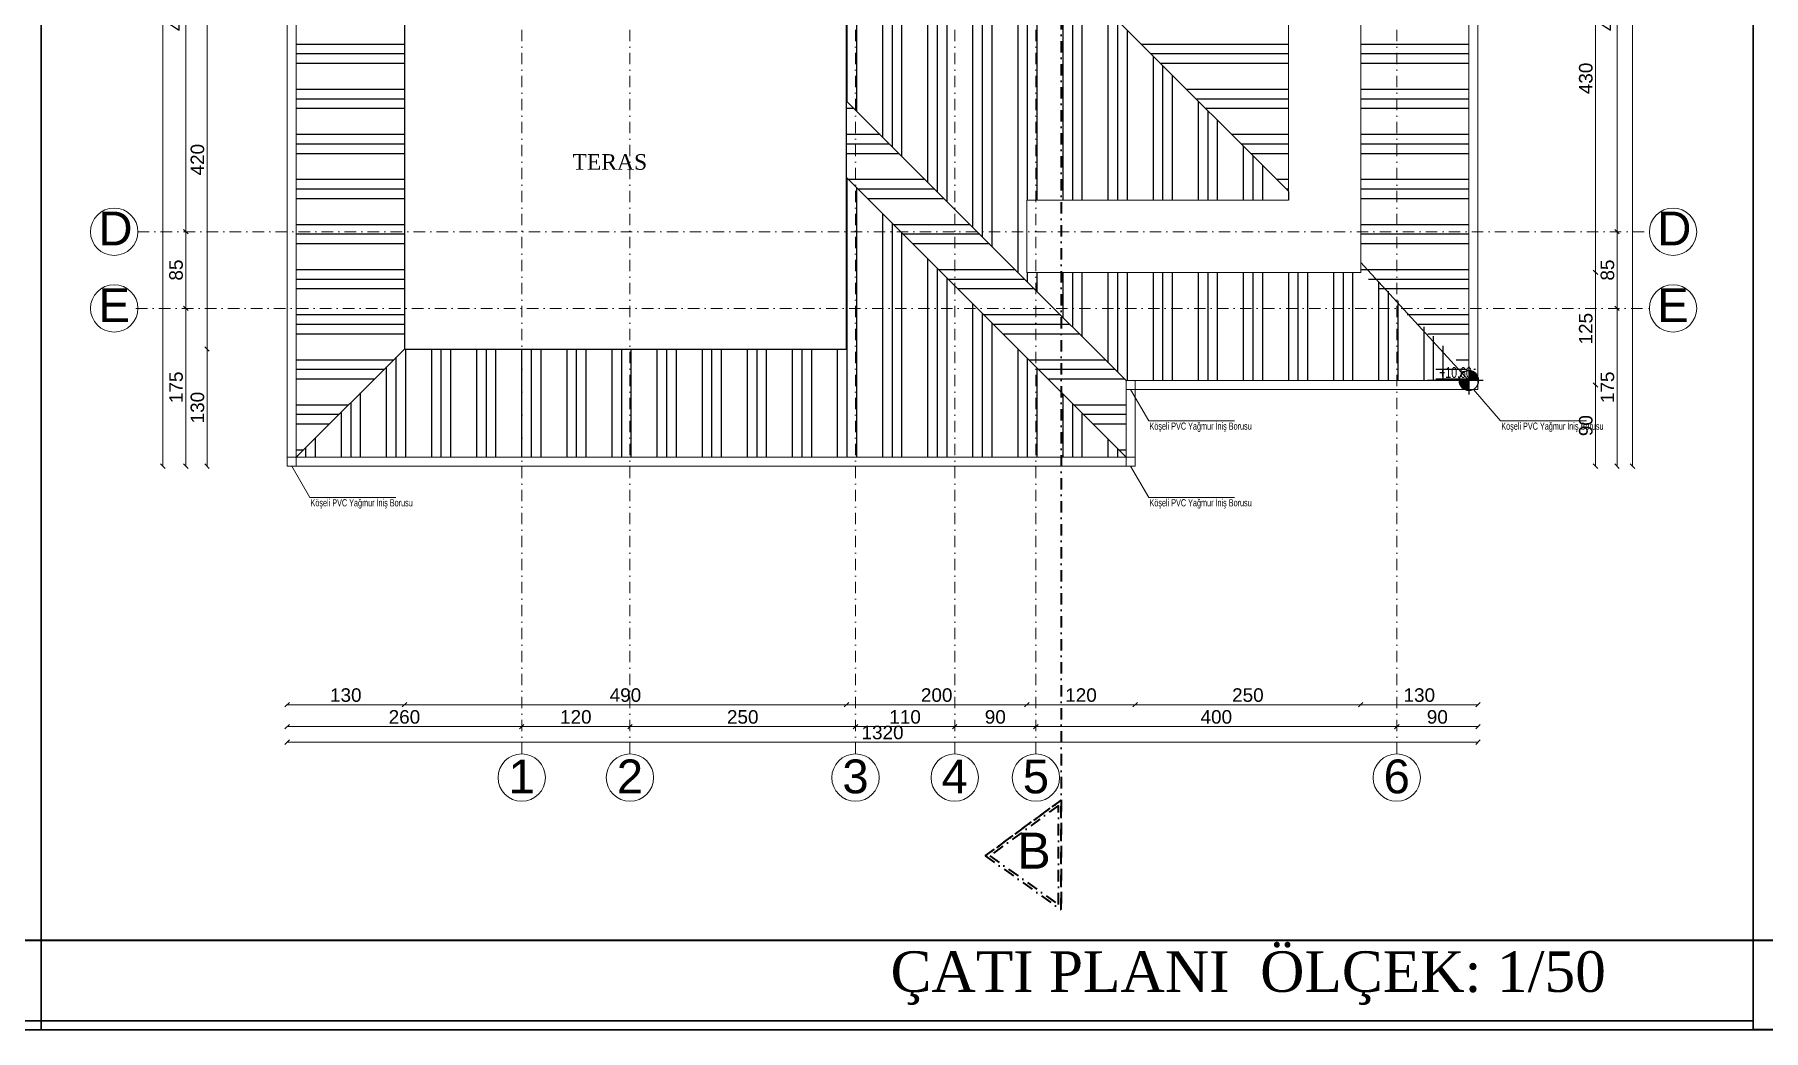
# Model space of a CAD drawing. Header units: millimetres. Extents: x 708 to 46452, y -4963 to 3960.
# Drawn here: x 18960 to 20876, y 1328 to 2432 of the extents above; entities that cross this region are included whole.
import ezdxf

# ---------------------------------------------------------------- set-up
doc = ezdxf.new("R2010")
doc.units = ezdxf.units.MM
for name, pattern in [('ACAD_ISO10W100', [18, 12, -3, 0, -3]), ('DASHDOT', [25.4, 12.7, -6.35, 0, -6.35]), ('DUZ', [0])]:
    doc.linetypes.add(name, pattern=pattern)
for name, color, linetype, lineweight in [('00_IC_OLCU', 139, 'Continuous', 20), ('20', 1, 'Continuous', 0), ('AKS', 153, 'ACAD_ISO10W100', 20), ('aks ve noktalılar', 129, 'DASHDOT', 13), ('görünüş1', 251, 'Continuous', 35), ('kesit çizgisi', 4, 'DASHDOT', 35), ('ROL_DIK', 150, 'Continuous', 0), ('tarama', 150, 'Continuous', 20), ('TEFRİŞ', 8, 'Continuous', 9), ('Çerçeve', 8, 'Continuous', 30), ('ölçü yatay', 150, 'DUZ', 18)]:
    doc.layers.add(name, color=color, linetype=linetype, lineweight=lineweight)
for name, color, linetype in [('DUVARTARAMA', 7, 'Continuous'), ('m.tkl-kot', 4, 'DUZ'), ('Yazı', 7, 'Continuous')]:
    doc.layers.add(name, color=color, linetype=linetype)
doc.styles.add('arial_1_18', font='arial.ttf', dxfattribs={"height": 0.2})
doc.styles.add('GENERATED_STYLE_2', font='times.ttf')
doc.styles.add('mimari altlik$0$194_PTB_WET_B1$0$Standard', font='arial.ttf')
doc.styles.add('S1', font='arial.ttf', dxfattribs={"width": 0.65, "height": 11})
doc.styles.get("Standard").update_dxf_attribs({"font": 'arial.ttf'})
doc.styles.add('style3', font='arial.ttf', dxfattribs={"width": 0.7, "height": 12})
doc.dimstyles.new('ALP_OLCU', dxfattribs={"dimscale": 0, "dimtxt": 15, "dimasz": 5, "dimexe": 0.18, "dimexo": 0.06, "dimgap": 3, "dimtad": 1, "dimdec": 0, "dimrnd": 0.1, "dimzin": 9, "dimdsep": 46, "dimtxsty": 'Standard', "dimblk": 'OBLIQUE', "dimcen": 0, "dimse1": 1, "dimse2": 1, "dimclrd": 256, "dimclre": 256, "dimclrt": 53, "dimadec": 0, "dimazin": 0, "dimtfac": 1, "dimtdec": 0, "dimtix": 1, "dimtmove": 1, "dimatfit": 3, "dimldrblk": 'ARCHTICK', "dimfxl": 0.18, "dimtolj": 1, "dimlwd": -1, "dimarcsym": 0})

# ---------------------------------------------------------------- blocks, each defined once
blk = doc.blocks.new('wsed')
at = {"layer": 'm.tkl-kot', "color": 7}
for p, q in [((-15.7, 0), (46.1, 0)), ((0, 15.5), (0, -15.5))]:
    blk.add_line(p, q, dxfattribs=at)
at = {"layer": 'm.tkl-kot', "color": 7, "const_width": 10.9}
for points in [[(0, 5.5, 0.414214), (-5.5, 0, 1)], [(0, -5.5, 0.414214), (5.5, 0, 1)]]:
    blk.add_lwpolyline(points, format="xyb", dxfattribs=at)
at = {"layer": 'm.tkl-kot', "color": 7}
blk.add_circle((0, 0), 10.9, dxfattribs=at)
blk = doc.blocks.new('_Oblique')
at = {"color": 0, "linetype": 'ByBlock', "lineweight": -2}
blk.add_line((-0.5, -0.5), (0.5, 0.5), dxfattribs=at)
blk = doc.blocks.new('*D1342')
at = {"layer": '00_IC_OLCU', "transparency": 16777216}
blk.add_line((20731.1, 3478.5), (20731.1, 1953.5), dxfattribs=at)
at = {"layer": 'Defpoints', "color": 0, "transparency": 16777216}
for p in [(20559.8, 3478.5), (20179.8, 1953.5), (20731.1, 1953.5)]:
    blk.add_point(p, dxfattribs=at)
at = {"layer": '00_IC_OLCU', "transparency": 16777216, "xscale": 5, "yscale": 5, "zscale": 5}
for p, rotation in [((20731.1, 3478.5), 90), ((20731.1, 1953.5), 270)]:
    blk.add_blockref('_Oblique', p, dxfattribs=dict(at, rotation=rotation))
at = {"layer": '00_IC_OLCU', "color": 53, "transparency": 16777216, "insert": (20720.5, 2716), "char_height": 15, "attachment_point": 5, "rotation": 90}
blk.add_mtext('\\A1;1525', dxfattribs=at)
blk = doc.blocks.new('_ArchTick')
at = {"color": 0, "linetype": 'ByBlock', "const_width": 0.15}
blk.add_lwpolyline([(-0.5, -0.5), (0.5, 0.5)], dxfattribs=at)
blk = doc.blocks.new('*D1346')
at = {"layer": '00_IC_OLCU', "transparency": 16777216}
blk.add_line((20714, 2693.5), (20714, 2213.5), dxfattribs=at)
at = {"layer": 'Defpoints', "color": 0, "transparency": 16777216}
for p in [(20731.1, 2693.5), (20714, 2213.5), (20731.1, 2213.5)]:
    blk.add_point(p, dxfattribs=at)
at = {"layer": '00_IC_OLCU', "transparency": 16777216, "xscale": 5, "yscale": 5, "zscale": 5}
for p, rotation in [((20714, 2693.5), 90), ((20714, 2213.5), 270)]:
    blk.add_blockref('_Oblique', p, dxfattribs=dict(at, rotation=rotation))
at = {"layer": '00_IC_OLCU', "color": 53, "transparency": 16777216, "insert": (20703.4, 2453.5), "char_height": 15, "attachment_point": 5, "rotation": 90}
blk.add_mtext('\\A1;480', dxfattribs=at)
blk = doc.blocks.new('*D1347')
at = {"layer": '00_IC_OLCU', "transparency": 16777216}
blk.add_line((20714, 2213.5), (20714, 2128.5), dxfattribs=at)
at = {"layer": 'Defpoints', "color": 0, "transparency": 16777216}
for p in [(20731.1, 2213.5), (20714, 2128.5), (20731.1, 2128.5)]:
    blk.add_point(p, dxfattribs=at)
at = {"layer": '00_IC_OLCU', "transparency": 16777216, "xscale": 5, "yscale": 5, "zscale": 5}
for p, rotation in [((20714, 2213.5), 90), ((20714, 2128.5), 270)]:
    blk.add_blockref('_Oblique', p, dxfattribs=dict(at, rotation=rotation))
at = {"layer": '00_IC_OLCU', "color": 53, "transparency": 16777216, "insert": (20703.4, 2171), "char_height": 15, "attachment_point": 5, "rotation": 90}
blk.add_mtext('\\A1;85', dxfattribs=at)
blk = doc.blocks.new('*D1348')
at = {"layer": '00_IC_OLCU', "transparency": 16777216}
blk.add_line((20714, 2128.5), (20714, 1953.5), dxfattribs=at)
at = {"layer": 'Defpoints', "color": 0, "transparency": 16777216}
for p in [(20731.1, 2128.5), (20179.8, 1953.5), (20714, 1953.5)]:
    blk.add_point(p, dxfattribs=at)
at = {"layer": '00_IC_OLCU', "transparency": 16777216, "xscale": 5, "yscale": 5, "zscale": 5}
for p, rotation in [((20714, 2128.5), 90), ((20714, 1953.5), 270)]:
    blk.add_blockref('_Oblique', p, dxfattribs=dict(at, rotation=rotation))
at = {"layer": '00_IC_OLCU', "color": 53, "transparency": 16777216, "insert": (20703.4, 2041), "char_height": 15, "attachment_point": 5, "rotation": 90}
blk.add_mtext('\\A1;175', dxfattribs=at)
blk = doc.blocks.new('*D1349')
at = {"layer": '00_IC_OLCU', "transparency": 16777216}
blk.add_line((20690.1, 1953.5), (20690.1, 2043.5), dxfattribs=at)
at = {"layer": 'Defpoints', "color": 0, "transparency": 16777216}
for p in [(20174.8, 2043.5), (20690.1, 2043.5), (20179.8, 1953.5)]:
    blk.add_point(p, dxfattribs=at)
at = {"layer": '00_IC_OLCU', "transparency": 16777216, "xscale": 5, "yscale": 5, "zscale": 5}
for p, rotation in [((20690.1, 2043.5), 90), ((20690.1, 1953.5), 270)]:
    blk.add_blockref('_Oblique', p, dxfattribs=dict(at, rotation=rotation))
at = {"layer": '00_IC_OLCU', "color": 53, "transparency": 16777216, "insert": (20679.4, 1998.5), "char_height": 15, "attachment_point": 5, "rotation": 90}
blk.add_mtext('\\A1;90', dxfattribs=at)
blk = doc.blocks.new('*D1350')
at = {"layer": '00_IC_OLCU', "transparency": 16777216}
blk.add_line((20690.1, 2043.5), (20690.1, 2168.5), dxfattribs=at)
at = {"layer": 'Defpoints', "color": 0, "transparency": 16777216}
for p in [(20429.8, 2168.5), (20690.1, 2168.5), (20174.8, 2043.5)]:
    blk.add_point(p, dxfattribs=at)
at = {"layer": '00_IC_OLCU', "transparency": 16777216, "xscale": 5, "yscale": 5, "zscale": 5}
for p, rotation in [((20690.1, 2168.5), 90), ((20690.1, 2043.5), 270)]:
    blk.add_blockref('_Oblique', p, dxfattribs=dict(at, rotation=rotation))
at = {"layer": '00_IC_OLCU', "color": 53, "transparency": 16777216, "insert": (20679.4, 2106), "char_height": 15, "attachment_point": 5, "rotation": 90}
blk.add_mtext('\\A1;125', dxfattribs=at)
blk = doc.blocks.new('*D1351')
at = {"layer": '00_IC_OLCU', "transparency": 16777216}
blk.add_line((20690.1, 2168.5), (20690.1, 2598.5), dxfattribs=at)
at = {"layer": 'Defpoints', "color": 0, "transparency": 16777216}
for p in [(20389.8, 2598.5), (20690.1, 2598.5), (20429.8, 2168.5)]:
    blk.add_point(p, dxfattribs=at)
at = {"layer": '00_IC_OLCU', "transparency": 16777216, "xscale": 5, "yscale": 5, "zscale": 5}
for p, rotation in [((20690.1, 2598.5), 90), ((20690.1, 2168.5), 270)]:
    blk.add_blockref('_Oblique', p, dxfattribs=dict(at, rotation=rotation))
at = {"layer": '00_IC_OLCU', "color": 53, "transparency": 16777216, "insert": (20679.4, 2383.5), "char_height": 15, "attachment_point": 5, "rotation": 90}
blk.add_mtext('\\A1;430', dxfattribs=at)
blk = doc.blocks.new('*D1355')
at = {"layer": '00_IC_OLCU', "transparency": 16777216}
blk.add_line((20559.8, 1647.4), (19239.8, 1647.4), dxfattribs=at)
at = {"layer": 'Defpoints', "color": 0, "transparency": 16777216}
for p in [(20559.8, 2038.5), (19239.8, 1953.5), (19239.8, 1647.4)]:
    blk.add_point(p, dxfattribs=at)
at = {"layer": '00_IC_OLCU', "transparency": 16777216, "xscale": 5, "yscale": 5, "zscale": 5, "rotation": 180}
blk.add_blockref('_Oblique', (19239.8, 1647.4), dxfattribs=at)
at = {"layer": '00_IC_OLCU', "transparency": 16777216, "xscale": 5, "yscale": 5, "zscale": 5}
blk.add_blockref('_Oblique', (20559.8, 1647.4), dxfattribs=at)
at = {"layer": '00_IC_OLCU', "color": 53, "transparency": 16777216, "insert": (19899.8, 1658.1), "char_height": 15, "attachment_point": 5}
blk.add_mtext('\\A1;1320', dxfattribs=at)
blk = doc.blocks.new('*D1356')
at = {"layer": '00_IC_OLCU', "transparency": 16777216}
blk.add_line((19239.8, 1664.7), (19499.8, 1664.7), dxfattribs=at)
at = {"layer": 'Defpoints', "color": 0, "transparency": 16777216}
for p in [(19239.8, 1953.5), (19499.8, 1664.7), (19499.8, 1647.4)]:
    blk.add_point(p, dxfattribs=at)
at = {"layer": '00_IC_OLCU', "transparency": 16777216, "xscale": 5, "yscale": 5, "zscale": 5, "rotation": 180}
blk.add_blockref('_Oblique', (19239.8, 1664.7), dxfattribs=at)
at = {"layer": '00_IC_OLCU', "transparency": 16777216, "xscale": 5, "yscale": 5, "zscale": 5}
blk.add_blockref('_Oblique', (19499.8, 1664.7), dxfattribs=at)
at = {"layer": '00_IC_OLCU', "color": 53, "transparency": 16777216, "insert": (19369.8, 1675.4), "char_height": 15, "attachment_point": 5}
blk.add_mtext('\\A1;260', dxfattribs=at)
blk = doc.blocks.new('*D1357')
at = {"layer": '00_IC_OLCU', "transparency": 16777216}
blk.add_line((19499.8, 1664.7), (19619.8, 1664.7), dxfattribs=at)
at = {"layer": 'Defpoints', "color": 0, "transparency": 16777216}
for p in [(19619.8, 1664.7), (19619.8, 1664.7), (19499.8, 1647.4)]:
    blk.add_point(p, dxfattribs=at)
at = {"layer": '00_IC_OLCU', "transparency": 16777216, "xscale": 5, "yscale": 5, "zscale": 5, "rotation": 180}
blk.add_blockref('_Oblique', (19499.8, 1664.7), dxfattribs=at)
at = {"layer": '00_IC_OLCU', "transparency": 16777216, "xscale": 5, "yscale": 5, "zscale": 5}
blk.add_blockref('_Oblique', (19619.8, 1664.7), dxfattribs=at)
at = {"layer": '00_IC_OLCU', "color": 53, "transparency": 16777216, "insert": (19559.8, 1675.4), "char_height": 15, "attachment_point": 5}
blk.add_mtext('\\A1;120', dxfattribs=at)
blk = doc.blocks.new('*D1358')
at = {"layer": '00_IC_OLCU', "transparency": 16777216}
blk.add_line((19619.8, 1664.7), (19869.8, 1664.7), dxfattribs=at)
at = {"layer": 'Defpoints', "color": 0, "transparency": 16777216}
for p in [(19619.8, 1664.7), (19869.8, 1664.7), (19869.8, 1664.7)]:
    blk.add_point(p, dxfattribs=at)
at = {"layer": '00_IC_OLCU', "transparency": 16777216, "xscale": 5, "yscale": 5, "zscale": 5, "rotation": 180}
blk.add_blockref('_Oblique', (19619.8, 1664.7), dxfattribs=at)
at = {"layer": '00_IC_OLCU', "transparency": 16777216, "xscale": 5, "yscale": 5, "zscale": 5}
blk.add_blockref('_Oblique', (19869.8, 1664.7), dxfattribs=at)
at = {"layer": '00_IC_OLCU', "color": 53, "transparency": 16777216, "insert": (19744.8, 1675.4), "char_height": 15, "attachment_point": 5}
blk.add_mtext('\\A1;250', dxfattribs=at)
blk = doc.blocks.new('*D1359')
at = {"layer": '00_IC_OLCU', "transparency": 16777216}
blk.add_line((19869.8, 1664.7), (19979.8, 1664.7), dxfattribs=at)
at = {"layer": 'Defpoints', "color": 0, "transparency": 16777216}
for p in [(19869.8, 1664.7), (19979.8, 1664.7), (19979.8, 1664.7)]:
    blk.add_point(p, dxfattribs=at)
at = {"layer": '00_IC_OLCU', "transparency": 16777216, "xscale": 5, "yscale": 5, "zscale": 5, "rotation": 180}
blk.add_blockref('_Oblique', (19869.8, 1664.7), dxfattribs=at)
at = {"layer": '00_IC_OLCU', "transparency": 16777216, "xscale": 5, "yscale": 5, "zscale": 5}
blk.add_blockref('_Oblique', (19979.8, 1664.7), dxfattribs=at)
at = {"layer": '00_IC_OLCU', "color": 53, "transparency": 16777216, "insert": (19924.8, 1675.4), "char_height": 15, "attachment_point": 5}
blk.add_mtext('\\A1;110', dxfattribs=at)
blk = doc.blocks.new('*D1360')
at = {"layer": '00_IC_OLCU', "transparency": 16777216}
blk.add_line((19979.8, 1664.7), (20069.8, 1664.7), dxfattribs=at)
at = {"layer": 'Defpoints', "color": 0, "transparency": 16777216}
for p in [(19979.8, 1664.7), (20069.8, 1664.7), (20069.8, 1664.7)]:
    blk.add_point(p, dxfattribs=at)
at = {"layer": '00_IC_OLCU', "transparency": 16777216, "xscale": 5, "yscale": 5, "zscale": 5, "rotation": 180}
blk.add_blockref('_Oblique', (19979.8, 1664.7), dxfattribs=at)
at = {"layer": '00_IC_OLCU', "transparency": 16777216, "xscale": 5, "yscale": 5, "zscale": 5}
blk.add_blockref('_Oblique', (20069.8, 1664.7), dxfattribs=at)
at = {"layer": '00_IC_OLCU', "color": 53, "transparency": 16777216, "insert": (20024.8, 1675.4), "char_height": 15, "attachment_point": 5}
blk.add_mtext('\\A1;90', dxfattribs=at)
blk = doc.blocks.new('*D1361')
at = {"layer": '00_IC_OLCU', "transparency": 16777216}
blk.add_line((20069.8, 1664.7), (20469.8, 1664.7), dxfattribs=at)
at = {"layer": 'Defpoints', "color": 0, "transparency": 16777216}
for p in [(20069.8, 1664.7), (20469.8, 1664.7), (20469.8, 1664.7)]:
    blk.add_point(p, dxfattribs=at)
at = {"layer": '00_IC_OLCU', "transparency": 16777216, "xscale": 5, "yscale": 5, "zscale": 5, "rotation": 180}
blk.add_blockref('_Oblique', (20069.8, 1664.7), dxfattribs=at)
at = {"layer": '00_IC_OLCU', "transparency": 16777216, "xscale": 5, "yscale": 5, "zscale": 5}
blk.add_blockref('_Oblique', (20469.8, 1664.7), dxfattribs=at)
at = {"layer": '00_IC_OLCU', "color": 53, "transparency": 16777216, "insert": (20269.8, 1675.4), "char_height": 15, "attachment_point": 5}
blk.add_mtext('\\A1;400', dxfattribs=at)
blk = doc.blocks.new('*D1362')
at = {"layer": '00_IC_OLCU', "transparency": 16777216}
blk.add_line((20469.8, 1664.7), (20559.8, 1664.7), dxfattribs=at)
at = {"layer": 'Defpoints', "color": 0, "transparency": 16777216}
for p in [(20559.8, 2038.5), (20469.8, 1664.7), (20559.8, 1664.7)]:
    blk.add_point(p, dxfattribs=at)
at = {"layer": '00_IC_OLCU', "transparency": 16777216, "xscale": 5, "yscale": 5, "zscale": 5, "rotation": 180}
blk.add_blockref('_Oblique', (20469.8, 1664.7), dxfattribs=at)
at = {"layer": '00_IC_OLCU', "transparency": 16777216, "xscale": 5, "yscale": 5, "zscale": 5}
blk.add_blockref('_Oblique', (20559.8, 1664.7), dxfattribs=at)
at = {"layer": '00_IC_OLCU', "color": 53, "transparency": 16777216, "insert": (20514.8, 1675.4), "char_height": 15, "attachment_point": 5}
blk.add_mtext('\\A1;90', dxfattribs=at)
blk = doc.blocks.new('*D1363')
at = {"layer": '00_IC_OLCU', "transparency": 16777216}
blk.add_line((19239.8, 1689), (19369.8, 1689), dxfattribs=at)
at = {"layer": 'Defpoints', "color": 0, "transparency": 16777216}
for p in [(19369.8, 2083.5), (19239.8, 1953.5), (19369.8, 1689)]:
    blk.add_point(p, dxfattribs=at)
at = {"layer": '00_IC_OLCU', "transparency": 16777216, "xscale": 5, "yscale": 5, "zscale": 5, "rotation": 180}
blk.add_blockref('_Oblique', (19239.8, 1689), dxfattribs=at)
at = {"layer": '00_IC_OLCU', "transparency": 16777216, "xscale": 5, "yscale": 5, "zscale": 5}
blk.add_blockref('_Oblique', (19369.8, 1689), dxfattribs=at)
at = {"layer": '00_IC_OLCU', "color": 53, "transparency": 16777216, "insert": (19304.8, 1699.6), "char_height": 15, "attachment_point": 5}
blk.add_mtext('\\A1;130', dxfattribs=at)
blk = doc.blocks.new('*D1364')
at = {"layer": '00_IC_OLCU', "transparency": 16777216}
blk.add_line((19369.8, 1689), (19859.8, 1689), dxfattribs=at)
at = {"layer": 'Defpoints', "color": 0, "transparency": 16777216}
for p in [(19369.8, 2083.5), (19859.8, 2083.5), (19859.8, 1689)]:
    blk.add_point(p, dxfattribs=at)
at = {"layer": '00_IC_OLCU', "transparency": 16777216, "xscale": 5, "yscale": 5, "zscale": 5, "rotation": 180}
blk.add_blockref('_Oblique', (19369.8, 1689), dxfattribs=at)
at = {"layer": '00_IC_OLCU', "transparency": 16777216, "xscale": 5, "yscale": 5, "zscale": 5}
blk.add_blockref('_Oblique', (19859.8, 1689), dxfattribs=at)
at = {"layer": '00_IC_OLCU', "color": 53, "transparency": 16777216, "insert": (19614.8, 1699.6), "char_height": 15, "attachment_point": 5}
blk.add_mtext('\\A1;490', dxfattribs=at)
blk = doc.blocks.new('*D1365')
at = {"layer": '00_IC_OLCU', "transparency": 16777216}
blk.add_line((19859.8, 1689), (20059.8, 1689), dxfattribs=at)
at = {"layer": 'Defpoints', "color": 0, "transparency": 16777216}
for p in [(20059.8, 2208.5), (19859.8, 2083.5), (20059.8, 1689)]:
    blk.add_point(p, dxfattribs=at)
at = {"layer": '00_IC_OLCU', "transparency": 16777216, "xscale": 5, "yscale": 5, "zscale": 5, "rotation": 180}
blk.add_blockref('_Oblique', (19859.8, 1689), dxfattribs=at)
at = {"layer": '00_IC_OLCU', "transparency": 16777216, "xscale": 5, "yscale": 5, "zscale": 5}
blk.add_blockref('_Oblique', (20059.8, 1689), dxfattribs=at)
at = {"layer": '00_IC_OLCU', "color": 53, "transparency": 16777216, "insert": (19959.8, 1699.6), "char_height": 15, "attachment_point": 5}
blk.add_mtext('\\A1;200', dxfattribs=at)
blk = doc.blocks.new('*D1366')
at = {"layer": '00_IC_OLCU', "transparency": 16777216}
blk.add_line((20059.8, 1689), (20179.8, 1689), dxfattribs=at)
at = {"layer": 'Defpoints', "color": 0, "transparency": 16777216}
for p in [(20059.8, 2208.5), (20179.8, 1953.5), (20179.8, 1689)]:
    blk.add_point(p, dxfattribs=at)
at = {"layer": '00_IC_OLCU', "transparency": 16777216, "xscale": 5, "yscale": 5, "zscale": 5, "rotation": 180}
blk.add_blockref('_Oblique', (20059.8, 1689), dxfattribs=at)
at = {"layer": '00_IC_OLCU', "transparency": 16777216, "xscale": 5, "yscale": 5, "zscale": 5}
blk.add_blockref('_Oblique', (20179.8, 1689), dxfattribs=at)
at = {"layer": '00_IC_OLCU', "color": 53, "transparency": 16777216, "insert": (20119.8, 1699.6), "char_height": 15, "attachment_point": 5}
blk.add_mtext('\\A1;120', dxfattribs=at)
blk = doc.blocks.new('*D1367')
at = {"layer": '00_IC_OLCU', "transparency": 16777216}
blk.add_line((20179.8, 1689), (20429.8, 1689), dxfattribs=at)
at = {"layer": 'Defpoints', "color": 0, "transparency": 16777216}
for p in [(20429.8, 2168.5), (20179.8, 1953.5), (20429.8, 1689)]:
    blk.add_point(p, dxfattribs=at)
at = {"layer": '00_IC_OLCU', "transparency": 16777216, "xscale": 5, "yscale": 5, "zscale": 5, "rotation": 180}
blk.add_blockref('_Oblique', (20179.8, 1689), dxfattribs=at)
at = {"layer": '00_IC_OLCU', "transparency": 16777216, "xscale": 5, "yscale": 5, "zscale": 5}
blk.add_blockref('_Oblique', (20429.8, 1689), dxfattribs=at)
at = {"layer": '00_IC_OLCU', "color": 53, "transparency": 16777216, "insert": (20304.8, 1699.6), "char_height": 15, "attachment_point": 5}
blk.add_mtext('\\A1;250', dxfattribs=at)
blk = doc.blocks.new('*D1368')
at = {"layer": '00_IC_OLCU', "transparency": 16777216}
blk.add_line((20429.8, 1689), (20559.8, 1689), dxfattribs=at)
at = {"layer": 'Defpoints', "color": 0, "transparency": 16777216}
for p in [(20429.8, 2168.5), (20559.8, 2038.5), (20559.8, 1689)]:
    blk.add_point(p, dxfattribs=at)
at = {"layer": '00_IC_OLCU', "transparency": 16777216, "xscale": 5, "yscale": 5, "zscale": 5, "rotation": 180}
blk.add_blockref('_Oblique', (20429.8, 1689), dxfattribs=at)
at = {"layer": '00_IC_OLCU', "transparency": 16777216, "xscale": 5, "yscale": 5, "zscale": 5}
blk.add_blockref('_Oblique', (20559.8, 1689), dxfattribs=at)
at = {"layer": '00_IC_OLCU', "color": 53, "transparency": 16777216, "insert": (20494.8, 1699.6), "char_height": 15, "attachment_point": 5}
blk.add_mtext('\\A1;130', dxfattribs=at)
blk = doc.blocks.new('*D1378')
at = {"layer": '00_IC_OLCU', "transparency": 16777216}
blk.add_line((19101.9, 1953.5), (19101.9, 3478.5), dxfattribs=at)
at = {"layer": 'Defpoints', "color": 0, "transparency": 16777216}
for p in [(19101.9, 3478.5), (19877.8, 3478.5), (19239.8, 1953.5)]:
    blk.add_point(p, dxfattribs=at)
at = {"layer": '00_IC_OLCU', "transparency": 16777216, "xscale": 5, "yscale": 5, "zscale": 5}
for p, rotation in [((19101.9, 3478.5), 90), ((19101.9, 1953.5), 270)]:
    blk.add_blockref('_Oblique', p, dxfattribs=dict(at, rotation=rotation))
at = {"layer": '00_IC_OLCU', "color": 53, "transparency": 16777216, "insert": (19091.2, 2716), "char_height": 15, "attachment_point": 5, "rotation": 90}
blk.add_mtext('\\A1;1525', dxfattribs=at)
blk = doc.blocks.new('*D1379')
at = {"layer": '00_IC_OLCU', "transparency": 16777216}
blk.add_line((19127.4, 1953.5), (19127.4, 2128.5), dxfattribs=at)
at = {"layer": 'Defpoints', "color": 0, "transparency": 16777216}
for p in [(19101.9, 2128.5), (19127.4, 2128.5), (19239.8, 1953.5)]:
    blk.add_point(p, dxfattribs=at)
at = {"layer": '00_IC_OLCU', "transparency": 16777216, "xscale": 5, "yscale": 5, "zscale": 5}
for p, rotation in [((19127.4, 2128.5), 90), ((19127.4, 1953.5), 270)]:
    blk.add_blockref('_Oblique', p, dxfattribs=dict(at, rotation=rotation))
at = {"layer": '00_IC_OLCU', "color": 53, "transparency": 16777216, "insert": (19116.7, 2041), "char_height": 15, "attachment_point": 5, "rotation": 90}
blk.add_mtext('\\A1;175', dxfattribs=at)
blk = doc.blocks.new('*D1380')
at = {"layer": '00_IC_OLCU', "transparency": 16777216}
blk.add_line((19127.4, 2128.5), (19127.4, 2213.5), dxfattribs=at)
at = {"layer": 'Defpoints', "color": 0, "transparency": 16777216}
for p in [(19127.4, 2213.5), (19127.4, 2213.5), (19101.9, 2128.5)]:
    blk.add_point(p, dxfattribs=at)
at = {"layer": '00_IC_OLCU', "transparency": 16777216, "xscale": 5, "yscale": 5, "zscale": 5}
for p, rotation in [((19127.4, 2213.5), 90), ((19127.4, 2128.5), 270)]:
    blk.add_blockref('_Oblique', p, dxfattribs=dict(at, rotation=rotation))
at = {"layer": '00_IC_OLCU', "color": 53, "transparency": 16777216, "insert": (19116.7, 2171), "char_height": 15, "attachment_point": 5, "rotation": 90}
blk.add_mtext('\\A1;85', dxfattribs=at)
blk = doc.blocks.new('*D1381')
at = {"layer": '00_IC_OLCU', "transparency": 16777216}
blk.add_line((19127.4, 2213.5), (19127.4, 2693.5), dxfattribs=at)
at = {"layer": 'Defpoints', "color": 0, "transparency": 16777216}
for p in [(19127.4, 2693.5), (19127.4, 2693.5), (19127.4, 2213.5)]:
    blk.add_point(p, dxfattribs=at)
at = {"layer": '00_IC_OLCU', "transparency": 16777216, "xscale": 5, "yscale": 5, "zscale": 5}
for p, rotation in [((19127.4, 2693.5), 90), ((19127.4, 2213.5), 270)]:
    blk.add_blockref('_Oblique', p, dxfattribs=dict(at, rotation=rotation))
at = {"layer": '00_IC_OLCU', "color": 53, "transparency": 16777216, "insert": (19116.7, 2453.5), "char_height": 15, "attachment_point": 5, "rotation": 90}
blk.add_mtext('\\A1;480', dxfattribs=at)
blk = doc.blocks.new('*D1385')
at = {"layer": '00_IC_OLCU', "transparency": 16777216}
blk.add_line((19151, 1953.5), (19151, 2083.5), dxfattribs=at)
at = {"layer": 'Defpoints', "color": 0, "transparency": 16777216}
for p in [(19151, 2083.5), (19369.8, 2083.5), (19239.8, 1953.5)]:
    blk.add_point(p, dxfattribs=at)
at = {"layer": '00_IC_OLCU', "transparency": 16777216, "xscale": 5, "yscale": 5, "zscale": 5}
for p, rotation in [((19151, 2083.5), 90), ((19151, 1953.5), 270)]:
    blk.add_blockref('_Oblique', p, dxfattribs=dict(at, rotation=rotation))
at = {"layer": '00_IC_OLCU', "color": 53, "transparency": 16777216, "insert": (19140.4, 2018.5), "char_height": 15, "attachment_point": 5, "rotation": 90}
blk.add_mtext('\\A1;130', dxfattribs=at)
blk = doc.blocks.new('*D1386')
at = {"layer": '00_IC_OLCU', "transparency": 16777216}
blk.add_line((19151, 2083.5), (19151, 2503.3), dxfattribs=at)
at = {"layer": 'Defpoints', "color": 0, "transparency": 16777216}
for p in [(19151, 2503.3), (19369.8, 2503.3), (19369.8, 2083.5)]:
    blk.add_point(p, dxfattribs=at)
at = {"layer": '00_IC_OLCU', "transparency": 16777216, "xscale": 5, "yscale": 5, "zscale": 5}
for p, rotation in [((19151, 2503.3), 90), ((19151, 2083.5), 270)]:
    blk.add_blockref('_Oblique', p, dxfattribs=dict(at, rotation=rotation))
at = {"layer": '00_IC_OLCU', "color": 53, "transparency": 16777216, "insert": (19140.4, 2293.4), "char_height": 15, "attachment_point": 5, "rotation": 90}
blk.add_mtext('\\A1;420', dxfattribs=at)
blk = doc.blocks.new('grekgkge')
at = {"layer": '00_IC_OLCU'}
for base, p1, p2, picture, middle in [((19101.9, 3478.5), (19239.8, 1953.5), (19877.8, 3478.5), '*D1378', (19091.2, 2716)), ((20731.1, 1953.5), (20559.8, 3478.5), (20179.8, 1953.5), '*D1342', (20720.5, 2716)), ((19127.4, 2693.5), (19127.4, 2213.5), (19127.4, 2693.5), '*D1381', (19116.7, 2453.5)), ((20714, 2213.5), (20731.1, 2693.5), (20731.1, 2213.5), '*D1346', (20703.4, 2453.5)), ((20690.1, 2598.5), (20429.8, 2168.5), (20389.8, 2598.5), '*D1351', (20679.4, 2383.5)), ((19151, 2503.3), (19369.8, 2083.5), (19369.8, 2503.3), '*D1386', (19140.4, 2293.4)), ((19127.4, 2213.5), (19101.9, 2128.5), (19127.4, 2213.5), '*D1380', (19116.7, 2171)), ((20714, 2128.5), (20731.1, 2213.5), (20731.1, 2128.5), '*D1347', (20703.4, 2171)), ((20690.1, 2168.5), (20174.8, 2043.5), (20429.8, 2168.5), '*D1350', (20679.4, 2106)), ((19127.4, 2128.5), (19239.8, 1953.5), (19101.9, 2128.5), '*D1379', (19116.7, 2041)), ((20714, 1953.5), (20731.1, 2128.5), (20179.8, 1953.5), '*D1348', (20703.4, 2041)), ((19151, 2083.5), (19239.8, 1953.5), (19369.8, 2083.5), '*D1385', (19140.4, 2018.5)), ((20690.1, 2043.5), (20179.8, 1953.5), (20174.8, 2043.5), '*D1349', (20679.4, 1998.5))]:
    dim = blk.add_linear_dim(base=base, p1=p1, p2=p2, angle=90, dimstyle='ALP_OLCU', override={"dimscale": 1}, dxfattribs=at)
    dim.commit()
    dim.dimension.update_dxf_attribs({"geometry": picture, "text_midpoint": middle})
for base, p1, p2, picture, middle in [((20059.8, 1689), (19859.8, 2083.5), (20059.8, 2208.5), '*D1365', (19959.8, 1699.6)), ((20179.8, 1689), (20059.8, 2208.5), (20179.8, 1953.5), '*D1366', (20119.8, 1699.6)), ((20429.8, 1689), (20179.8, 1953.5), (20429.8, 2168.5), '*D1367', (20304.8, 1699.6)), ((20559.8, 1689), (20429.8, 2168.5), (20559.8, 2038.5), '*D1368', (20494.8, 1699.6)), ((19369.8, 1689), (19239.8, 1953.5), (19369.8, 2083.5), '*D1363', (19304.8, 1699.6)), ((19859.8, 1689), (19369.8, 2083.5), (19859.8, 2083.5), '*D1364', (19614.8, 1699.6)), ((19239.8, 1647.4), (20559.8, 2038.5), (19239.8, 1953.5), '*D1355', (19899.8, 1658.1)), ((20559.8, 1664.7), (20469.8, 1664.7), (20559.8, 2038.5), '*D1362', (20514.8, 1675.4)), ((19499.8, 1664.7), (19239.8, 1953.5), (19499.8, 1647.4), '*D1356', (19369.8, 1675.4)), ((19619.8, 1664.7), (19499.8, 1647.4), (19619.8, 1664.7), '*D1357', (19559.8, 1675.4)), ((19869.8, 1664.7), (19619.8, 1664.7), (19869.8, 1664.7), '*D1358', (19744.8, 1675.4)), ((19979.8, 1664.7), (19869.8, 1664.7), (19979.8, 1664.7), '*D1359', (19924.8, 1675.4)), ((20069.8, 1664.7), (19979.8, 1664.7), (20069.8, 1664.7), '*D1360', (20024.8, 1675.4)), ((20469.8, 1664.7), (20069.8, 1664.7), (20469.8, 1664.7), '*D1361', (20269.8, 1675.4))]:
    dim = blk.add_linear_dim(base=base, p1=p1, p2=p2, dimstyle='ALP_OLCU', override={"dimscale": 1}, dxfattribs=at)
    dim.commit()
    dim.dimension.update_dxf_attribs({"geometry": picture, "text_midpoint": middle})

msp = doc.modelspace()

# ---------------------------------------------------------------- hatches: boundary and pattern name
at = {"layer": 'DUVARTARAMA', "true_color": 0x7d0808}
h = msp.add_hatch(dxfattribs=at)
h.set_pattern_fill('GOST_GROUND', color=16, scale=5, angle=135)
edge = h.paths.add_edge_path()
edge.add_line((20549.807, 2960.674), (20469.807, 2960.674))
edge.add_line((20469.807, 2960.674), (20469.807, 2748.46))
edge.add_line((20469.807, 2748.46), (20389.807, 2748.46))
edge.add_line((20389.807, 2748.46), (20309.813, 2748.141))
edge.add_line((20309.813, 2748.141), (20179.311, 2887.964))
edge.add_line((20179.311, 2887.964), (20097.842, 2806.495))
edge.add_line((20097.842, 2806.495), (20097.842, 2510.425))
edge.add_line((20097.842, 2510.425), (20349.807, 2258.46))
edge.add_line((20349.807, 2258.46), (20349.807, 2598.46))
edge.add_line((20349.807, 2598.46), (20429.807, 2598.46))
edge.add_line((20429.807, 2598.46), (20429.807, 2168.46))
edge.add_line((20429.807, 2168.46), (20552.075, 2056.192))
edge.add_arc((20559.807, 2048.46), 10.935, 90, 135, ccw=False)
edge.add_line((20559.807, 2059.395), (20549.807, 2063.936))
edge.add_line((20549.807, 2063.936), (20549.807, 2960.674))
edge = h.paths.add_edge_path()
edge.add_line((20097.842, 2806.495), (20004.807, 2713.46))
edge.add_line((20004.807, 2713.46), (20004.807, 2614.395))
edge.add_arc((20004.807, 2603.46), 10.935, 0, 90, ccw=False)
edge.add_arc((20004.807, 2603.46), 10.935, 315, 360, ccw=False)
edge.add_line((20012.54, 2595.728), (20097.842, 2510.425))
edge.add_line((20097.842, 2510.425), (20097.842, 2806.495))
edge = h.paths.add_edge_path()
edge.add_line((20549.807, 3468.46), (20231.54, 3140.192))
edge.add_arc((20223.807, 3132.46), 10.935, 0, 45, ccw=False)
edge.add_arc((20223.807, 3132.46), 10.935, 336.134075, 360, ccw=False)
edge.add_line((20233.807, 3128.036), (20233.807, 3122.46))
edge.add_line((20233.807, 3122.46), (20228.232, 3122.46))
edge.add_arc((20223.807, 3132.46), 10.935, 270, 293.865925, ccw=False)
edge.add_line((20223.807, 3121.525), (20223.807, 3116.984))
edge.add_line((20223.807, 3116.984), (20223.807, 2960.674))
edge.add_line((20223.807, 2960.674), (20237.874, 2960.674))
edge.add_line((20237.874, 2960.674), (20309.813, 3048.141))
edge.add_line((20309.813, 3048.141), (20469.807, 3048.46))
edge.add_line((20469.807, 3048.46), (20469.807, 2960.674))
edge.add_line((20469.807, 2960.674), (20549.807, 2960.674))
edge.add_line((20549.807, 2960.674), (20549.807, 3468.46))
h.paths.add_polyline_path([(20513.144, 2044.79), (20555.362, 2044.79), (20555.362, 2069.518), (20513.144, 2069.518)])
h = msp.add_hatch(dxfattribs=at)
h.set_pattern_fill('GOST_GROUND', color=16, scale=5, angle=45)
h.paths.add_polyline_path([(20439.807, 2168.46), (20097.842, 2168.46), (20097.842, 2120.425), (20169.807, 2048.46), (20548.872, 2048.46, -0.19891237), (20552.075, 2056.192)])
h.paths.add_polyline_path([(20097.842, 2510.425), (20097.842, 2248.46), (20359.807, 2248.46)])
h.paths.add_polyline_path([(20097.842, 2510.425), (20012.54, 2595.728, -0.41421356), (19997.075, 2595.728), (19859.807, 2458.46), (19859.807, 2358.46), (20097.842, 2120.425), (20097.842, 2168.46), (20059.807, 2168.46), (20059.807, 2248.46), (20097.842, 2248.46)])
h.paths.add_polyline_path([(20513.144, 2044.79), (20555.362, 2044.79), (20555.362, 2069.518), (20513.144, 2069.518)], flags=9)
h.paths.add_polyline_path([(19262.712, 2673.375), (19367.135, 2673.375), (19367.135, 2691.473), (19262.712, 2691.473)], flags=9)
h.paths.add_polyline_path([(19462.712, 2673.375), (19567.135, 2673.375), (19567.135, 2691.473), (19462.712, 2691.473)], flags=9)
h.paths.add_polyline_path([(19462.712, 3218.567), (19567.135, 3218.567), (19567.135, 3236.665), (19462.712, 3236.665)], flags=9)
h.paths.add_polyline_path([(19900.712, 3218.567), (20005.135, 3218.567), (20005.135, 3236.665), (19900.712, 3236.665)], flags=9)
h.paths.add_polyline_path([(19900.712, 3418.567), (20005.135, 3418.567), (20005.135, 3436.665), (19900.712, 3436.665)], flags=9)
h.paths.add_polyline_path([(19958.144, 2599.79), (20000.362, 2599.79), (20000.362, 2624.518), (19958.144, 2624.518)], flags=9)
h.paths.add_polyline_path([(19538.198, 2972.847), (19714.941, 2972.847), (19714.941, 3027.185), (19538.198, 3027.185)], flags=9)
h.paths.add_polyline_path([(19556.045, 3019.436), (19636.546, 3019.436), (19636.546, 3056.361), (19556.045, 3056.361)], flags=9)
h.paths.add_polyline_path([(19534.869, 2769.638), (19601.397, 2769.638), (19601.397, 2787.655), (19534.869, 2787.655)], flags=9)
h = msp.add_hatch(dxfattribs=at)
h.set_pattern_fill('GOST_GROUND', color=16, scale=5, angle=135)
h.paths.add_polyline_path([(19369.807, 2503.268), (19469.807, 2503.268), (19284.431, 2688.644), (19264.807, 2688.644), (19249.807, 2714.612), (19249.807, 1963.46), (19369.807, 2083.46)])
h.paths.add_polyline_path([(19262.712, 2673.375), (19367.135, 2673.375), (19367.135, 2691.473), (19262.712, 2691.473)], flags=24)
h = msp.add_hatch(dxfattribs=at)
h.set_pattern_fill('GOST_GROUND', color=16, scale=5, angle=135)
h.paths.add_polyline_path([(19859.807, 2358.46), (19859.807, 2273.46), (20097.842, 2035.425), (20097.842, 2120.425), (20049.807, 2168.46)])
h.paths.add_polyline_path([(20097.842, 2120.425), (20097.842, 2035.425), (20169.807, 1963.46), (20169.807, 2048.46)])
h = msp.add_hatch(dxfattribs=at)
h.set_pattern_fill('GOST_GROUND', color=16, scale=5, angle=45)
h.paths.add_polyline_path([(19859.807, 2273.46), (19859.807, 2083.46), (19369.807, 2083.46), (19249.807, 1963.46), (20097.842, 1963.46), (20097.842, 2035.425)])
h.paths.add_polyline_path([(20097.842, 2035.425), (20097.842, 1963.46), (20169.807, 1963.46)])

# ---------------------------------------------------------------- linework, layer by layer
msp.add_lwpolyline([(19369.807, 2083.46), (19859.807, 2083.46), (19859.807, 2503.268), (19369.807, 2503.268)], close=True)
msp.add_lwpolyline([(19369.807, 2503.268), (19369.807, 2083.46), (19859.807, 2083.46), (19859.807, 2248.46)])
at = {"layer": '00_IC_OLCU'}
msp.add_lwpolyline([(20554.807, 2038.46), (20584.807, 2003.837), (20680.12, 2003.837)], dxfattribs=at)
at = {"layer": '20'}
for points in [[(19239.807, 1953.46), (20179.807, 1953.46), (20179.807, 2038.46), (20559.807, 2038.46), (20559.807, 3478.46), (19877.807, 3478.46), (19877.807, 3278.46), (19439.807, 3278.46), (19439.807, 2733.268), (19239.807, 2733.268)], [(20059.807, 2248.46), (20059.807, 2168.46), (20429.807, 2168.46), (20429.807, 2598.46), (20349.807, 2598.46), (20349.807, 2248.46)]]:
    msp.add_lwpolyline(points, close=True, dxfattribs=at)
for points in [[(19249.807, 1963.46), (20169.807, 1963.46), (20169.807, 2048.46), (20549.807, 2048.46), (20549.807, 3468.46), (19887.807, 3468.46), (19887.807, 3268.46), (19449.807, 3268.46), (19449.807, 2723.268), (19249.807, 2723.268), (19249.807, 1963.46)], [(20004.807, 2603.46), (20349.807, 2258.46)], [(20097.842, 2120.425), (19859.807, 2358.46)], [(19859.807, 2273.46), (20169.807, 1963.46)], [(20169.807, 2048.46), (20049.807, 2168.46)], [(20429.807, 2179.369), (20549.807, 2048.46)], [(19369.807, 2083.46), (19249.807, 1963.46)]]:
    msp.add_lwpolyline(points, dxfattribs=at)
at = {"layer": 'AKS', "color": 30, "linetype": 'Continuous', "lineweight": 5}
for centre in [(19048.062, 2213.46), (20776.057, 2213.46), (19048.062, 2128.46), (20776.057, 2128.46), (19499.807, 1608.189), (19619.807, 1608.189), (19869.807, 1608.189), (19979.807, 1608.189), (20069.807, 1608.189), (20469.807, 1608.189)]:
    msp.add_circle(centre, 26.25, dxfattribs=at)
at = {"layer": 'aks ve noktalılar'}
for points in [[(19499.807, 1634.153), (19499.807, 3692.957)], [(19619.807, 1634.153), (19619.807, 3692.957)], [(19869.807, 1634.153), (19869.807, 3692.957)], [(19979.807, 1634.153), (19979.807, 3692.957)], [(20069.807, 1634.153), (20069.807, 3692.957)], [(20469.807, 1634.153), (20469.807, 3692.957)], [(19074.027, 2213.46), (20749.807, 2213.46)], [(19072.122, 2128.46), (20749.807, 2128.46)]]:
    msp.add_lwpolyline(points, dxfattribs=at)
at = {"layer": 'görünüş1'}
for p, q in [((10275.445, 1427.974), (34041.726, 1427.974)), ((20864.937, 1328.784), (32229.809, 1328.967))]:
    msp.add_line(p, q, dxfattribs=at)
at = {"layer": 'kesit çizgisi', "lineweight": 35}
for p, q in [((20097.842, 3903.854), (20097.842, 1461.757)), ((20013.671, 1521.367), (20097.842, 1583.243))]:
    msp.add_line(p, q, dxfattribs=at)
msp.add_lwpolyline([(20097.842, 1461.757), (20097.842, 1583.243), (20013.671, 1521.367), (20097.842, 1461.757)], dxfattribs=at)
msp.add_lwpolyline([(20094.842, 1467.557), (20094.842, 1577.314), (20018.798, 1521.413)], close=True, dxfattribs=at)
at = {"layer": 'TEFRİŞ', "linetype": 'Continuous'}
for points in [[(20169.807, 2048.46), (20179.807, 2048.46), (20179.807, 2038.46), (20169.807, 2038.46)], [(20549.807, 2048.46), (20559.807, 2048.46), (20559.807, 2038.46), (20549.807, 2038.46)], [(19239.807, 1963.46), (19249.807, 1963.46), (19249.807, 1953.46), (19239.807, 1953.46)], [(20169.807, 1963.46), (20179.807, 1963.46), (20179.807, 1953.46), (20169.807, 1953.46)]]:
    msp.add_lwpolyline(points, close=True, dxfattribs=at)
at = {"layer": 'TEFRİŞ'}
for points in [[(20174.807, 2038.46), (20194.807, 2003.837), (20290.12, 2003.837)], [(19244.807, 1953.46), (19264.807, 1918.837), (19360.12, 1918.837)], [(20174.807, 1953.46), (20194.807, 1918.837), (20290.12, 1918.837)]]:
    msp.add_lwpolyline(points, dxfattribs=at)
at = {"layer": 'Çerçeve'}
for p, q in [((18967.114, 1328.081), (18967.114, 3958.843)), ((20864.937, 1328.081), (20864.937, 3958.843)), ((3680.496, 1338.558), (20864.937, 1338.558)), ((6228.153, 1327.81), (20864.937, 1328.367))]:
    msp.add_line(p, q, dxfattribs=at)

# ---------------------------------------------------------------- block references
at = {"layer": 'm.tkl-kot', "xscale": -1}
msp.add_blockref('wsed', (20549.807, 2048.46), dxfattribs=at)
at = {"layer": 'ölçü yatay'}
msp.add_blockref('grekgkge', (0, 0), dxfattribs=at)

# ---------------------------------------------------------------- texts
at = {"layer": 'AKS', "color": 30, "linetype": 'Continuous', "lineweight": 5, "style": 'arial_1_18'}
for s, p in [('D', (19030.62, 2198.36)), ('D', (20758.616, 2198.36)), ('E', (19030.62, 2113.36)), ('E ', (20758.616, 2113.36)), ('1', (19485.24, 1590.747)), ('2', (19605.24, 1590.747)), ('3', (19855.24, 1590.747)), ('4', (19965.24, 1590.747)), ('5', (20055.24, 1590.747)), ('6', (20455.24, 1590.747))]:
    msp.add_text(s, height=37.5, dxfattribs=at).set_placement(p)
at = {"layer": 'kesit çizgisi', "lineweight": 35, "insert": (20086.281, 1547.115), "char_height": 40, "attachment_point": 3, "style": 'mimari altlik$0$194_PTB_WET_B1$0$Standard'}
msp.add_mtext_dynamic_manual_height_columns('B', width=458.16563, gutter_width=200, heights=[0], dxfattribs=at)
at = {"layer": 'ROL_DIK', "color": 0, "lineweight": 40, "insert": (19891.698, 1415.587), "char_height": 45, "attachment_point": 1, "style": 'GENERATED_STYLE_2'}
msp.add_mtext(' ÇATI PLANI  ÖLÇEK: 1/50', dxfattribs=at)
at = {"layer": 'tarama', "insert": (19477.595, 2299.557), "char_height": 17.29342, "attachment_point": 1}
msp.add_mtext_dynamic_manual_height_columns('\\pi78.50209;{\\fTimes New Roman|b0|i0|c162|p18;TERAS}', width=186.77818, gutter_width=10.808, heights=[0], dxfattribs=at)
at = {"layer": 'TEFRİŞ', "style": 'S1', "width": 0.6}
for p in [(20195.729, 1993.935), (20585.729, 1993.935), (19265.729, 1908.935), (20195.729, 1908.935)]:
    msp.add_text('Köşeli PVC Yağmur İniş Borusu  ', height=8, rotation=359.999998, dxfattribs=at).set_placement(p)
at = {"layer": 'Yazı', "insert": (20516.797, 2063.391), "char_height": 12, "width": 1140.33777, "attachment_point": 1, "style": 'style3'}
msp.add_mtext('+10.60', dxfattribs=at)

doc.saveas('drawing.dxf')
